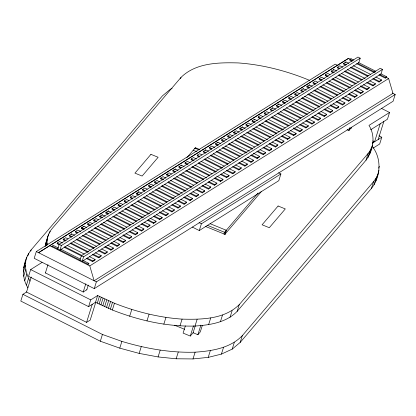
<?xml version="1.0" encoding="UTF-8"?>
<svg xmlns="http://www.w3.org/2000/svg" width="416" height="416" viewBox="0 0 416 416"><rect width="100%" height="100%" fill="white"/><g stroke="black" fill="none" stroke-linecap="round" stroke-linejoin="round"><path stroke-width="0.62" d="M47.273 244.915C46.374 239.101 48.287 233.059 52.099 228.613L180.981 77.418C195.858 62.743 218.556 62.41 238.144 62.925C261.373 64.542 284.154 70.257 305.776 78.801L309.686 80.439M372.585 144.976L370.115 150.748L368.134 153.436L239.252 304.637C224.375 319.311 201.677 319.639 182.088 319.124C158.86 317.512 136.079 311.797 114.457 303.248L97.646 295.542L95.529 302.292L112.341 310.003C138.596 320.33 166.686 326.789 195.016 326.045C209.908 325.031 226.252 322.618 237.136 311.386L366.018 160.191C373.329 150.374 375.856 136.172 368.971 125.403L389.558 112.492L381.477 108.41M27.945 287.893C20.472 276.156 23.072 260.588 31.143 249.902L162.422 95.888L170.404 89.185L172.11 88.395M30.056 281.143C26.021 273.988 23.962 265.174 26.801 257.223M26.77 291.897L22.916 294.315L20.8 301.064L100.318 341.214L119.766 348.145L139.147 353.387L158.075 356.933L176.155 358.784L193.003 358.935L208.218 357.375L221.411 354.11L232.196 349.128L240.178 342.42L371.462 188.406C380.952 176.342 381.836 158.423 372.117 146.182M45.115 246.277L47.642 237.078M370.474 151.726L370.682 150.504M375.799 181.09L378.96 170.394M23.639 267.914L25.756 261.165M27.82 255.913L28.59 253.458M23.312 272.017L25.428 265.268M30.758 251.129L31.143 249.902M23.686 276.26L25.802 269.511M24.747 280.618L26.863 273.868M42.052 262.428L30.67 269.563L28.558 276.312L88.603 306.634L95.836 302.099L90.194 320.102L86.575 322.369L26.53 292.048L31.231 277.046M338.042 65.629L335.15 64.173L36.312 251.56L34.195 258.31L94.245 288.631L393.084 101.239L395.2 94.489L392.314 93.033M26.468 285.069L28.584 278.32M48.641 234.13L45.531 243.828M45.204 246.272L47.128 240.136M49.54 233.147L50.118 231.306M46.301 245.747L47.07 243.292M58.484 248.04L53.321 245.43L52.177 246.147L51.964 246.823L52.728 246.345M45.36 273.062L47.991 264.659M62.41 242.98L59.54 241.53L57.252 242.965L57.039 243.641L59.332 244.8M57.736 248.955L59.145 244.457L357.989 57.065L360.209 58.188L358.8 62.691L59.961 250.078L61.37 245.575L360.209 58.188M65.432 240.978L63.133 239.819L63.346 239.143L65.634 237.708L67.933 238.867M74.604 235.331L71.734 233.886L69.446 235.321L69.233 235.997L71.526 237.156M71.521 234.562L71.734 233.886M80.699 231.509L77.834 230.064L75.54 231.499L75.332 232.17L77.054 233.043M83.725 229.507L81.427 228.348L81.64 227.672L83.928 226.236L86.798 227.687M83.715 226.912L83.928 226.236M92.321 223.574L90.028 222.414L87.734 223.85L87.526 224.526L89.82 225.685M79.976 260.182L81.385 255.684L380.224 68.297L382.45 69.415L381.04 73.918L82.202 261.305L83.611 256.807L382.45 69.415M98.42 219.752L96.122 218.592L93.834 220.028L93.621 220.704L95.919 221.863M101.442 217.75L99.72 216.876L99.928 216.206L102.222 214.765L105.092 216.216M102.008 215.441L102.222 214.765M88.904 263.396L87.76 264.113L87.547 264.789L88.691 264.072L88.904 263.396L83.164 260.499M108.113 214.214L105.815 213.054L106.028 212.378L108.316 210.943L111.186 212.394M108.108 211.619L108.316 210.943M86.31 258.419L92.622 261.607L92.836 260.931L95.124 259.496L89.383 256.599M83.169 292.152L85.8 283.748M95.124 259.496L94.91 260.172L92.622 261.607M117.286 208.572L114.416 207.121L112.128 208.556L111.914 209.232L114.208 210.392M86.783 289.884L88.286 285.085M92.404 254.597L98.717 257.785L98.93 257.109L101.218 255.674L95.482 252.777M101.218 255.674L101.01 256.35L98.717 257.785M122.808 204.459L120.51 203.299L118.222 204.734L118.009 205.41L120.307 206.57M98.504 250.775L104.816 253.963L105.03 253.287L107.318 251.852L101.577 248.955M88.603 306.634L90.719 299.879L97.646 295.542M94.245 288.631L96.361 281.876L395.2 94.489M107.318 251.852L107.104 252.528L104.816 253.963M128.903 200.632L126.61 199.472L124.322 200.912L124.108 201.583L126.402 202.743M86.575 322.369L92.217 304.366M104.598 246.953L110.916 250.141L111.124 249.465L113.412 248.03L107.676 245.128M113.412 248.03L113.204 248.7L110.916 250.141M135.574 197.101L132.709 195.65L130.416 197.085L130.208 197.761L132.501 198.921M97.302 303.186L99.414 296.436M110.698 243.126L117.01 246.314L117.224 245.638L119.512 244.202L113.771 241.306M99.096 304.075L101.213 297.326M119.512 244.202L119.298 244.878L117.01 246.314M100.911 304.954L103.028 298.204M138.601 195.099L136.302 193.939L136.516 193.263L138.804 191.828L141.674 193.279M102.757 305.822L104.874 299.073M138.59 192.504L138.804 191.828M116.797 239.304L123.11 242.492L123.318 241.816L125.611 240.38L119.87 237.484M104.624 306.68L106.74 299.931M125.611 240.38L125.398 241.056L123.11 242.492M147.196 189.166L144.903 188.006L142.61 189.441L142.402 190.117L144.695 191.272M106.512 307.528L108.628 300.778M122.892 235.482L129.204 238.67L129.418 237.994L131.706 236.558L125.965 233.662M108.43 308.365L110.547 301.616M180.596 78.645L180.981 77.418M131.706 236.558L131.492 237.234L129.204 238.67M153.868 185.63L150.998 184.179L148.71 185.614L148.496 186.29L150.795 187.45M100.318 341.214L102.435 334.464L22.916 294.315M110.37 309.192L112.486 302.437M128.991 231.655L135.304 234.842L135.512 234.172L137.805 232.736L132.064 229.835M112.341 310.003L114.457 303.248M137.805 232.736L137.592 233.407L135.304 234.842M159.796 181.912L156.926 180.461L154.638 181.901L154.424 182.572L156.723 183.732M135.086 227.833L141.398 231.02L141.612 230.344L143.9 228.909L138.164 226.013M143.9 228.909L143.692 229.585L141.398 231.02M165.896 178.09L163.025 176.639L160.737 178.074L160.524 178.75L162.817 179.91M141.185 224.011L147.498 227.198L147.711 226.522L149.999 225.087L144.258 222.191M149.999 225.087L149.786 225.763L147.498 227.198M168.917 176.088L166.618 174.928L166.832 174.252L169.12 172.817L171.418 173.976M147.28 220.189L153.592 223.376L153.806 222.7L156.094 221.265L149.781 218.078M156.094 221.265L155.886 221.941L153.592 223.376M178.09 170.44L175.219 168.995L172.931 170.43L172.718 171.106L175.011 172.266M175.006 169.671L175.219 168.995M153.379 216.362L159.692 219.549L159.905 218.878L162.193 217.443L156.452 214.542M129.662 316.243L131.778 309.494M119.766 348.145L121.878 341.39C145.595 348.54 170.284 352.934 195.114 352.186C211.806 351.016 230.1 348.26 242.294 335.67L373.573 181.657L376.126 178.1L377.915 174.335M162.193 217.443L161.98 218.114L159.692 219.549M184.184 166.618L181.319 165.168L179.026 166.608L178.818 167.279L180.539 168.152M181.106 165.844L181.319 165.168M159.474 212.54L165.792 215.727L166 215.051L168.293 213.616L162.552 210.72M168.293 213.616L168.08 214.292L165.792 215.727M190.284 162.796L187.413 161.346L185.125 162.781L184.912 163.457L187.21 164.616M165.573 208.718L171.886 211.905L172.099 211.229L174.387 209.794L168.646 206.898M174.387 209.794L174.174 210.47L171.886 211.905M196.378 158.974L193.513 157.524L191.22 158.959L191.012 159.635L193.305 160.794M194.953 148.954L195.338 147.727L199.54 149.432M171.673 204.896L177.986 208.083L178.194 207.407L180.487 205.972L174.746 203.07M180.487 205.972L180.274 206.648L177.986 208.083M201.906 154.861L199.607 153.702L197.319 155.137L197.106 155.813L199.404 156.972M146.947 320.975L149.063 314.22M177.767 201.068L184.08 204.256L184.293 203.585L186.581 202.145L180.84 199.248M139.147 353.387L141.263 346.632M186.581 202.145L186.368 202.821L184.08 204.256M208.577 151.325L205.707 149.874L203.414 151.315L203.206 151.986L205.499 153.145M205.494 150.55L205.707 149.874M183.695 197.35L190.008 200.538L190.221 199.867L192.509 198.432L186.774 195.53M192.509 198.432L192.301 199.103L190.008 200.538M214.672 147.503L211.801 146.052L209.513 147.488L209.3 148.164L211.598 149.323M189.795 193.528L196.108 196.716L196.321 196.04L198.609 194.605L192.868 191.708M198.609 194.605L198.396 195.281L196.108 196.716M220.771 143.681L217.901 142.23L215.613 143.666L215.4 144.342L217.693 145.501M217.688 142.906L217.901 142.23M195.889 189.706L202.202 192.894L202.415 192.218L204.703 190.783L198.968 187.886M204.703 190.783L204.495 191.459L202.202 192.894M163.831 324.184L165.948 317.434M226.294 139.568L223.995 138.408L221.707 139.844L221.494 140.52L223.792 141.674M201.989 185.884L208.302 189.072L208.515 188.396L210.803 186.961L205.062 184.064M210.803 186.961L210.59 187.637L208.302 189.072M158.075 356.933L160.191 350.184M232.965 136.032L230.095 134.581L227.807 136.016L227.594 136.692L229.887 137.852M192.322 227.058L199.264 230.558L201.375 223.808L280.909 173.94L278.595 172.77M208.083 182.057L214.401 185.245L214.609 184.574L216.902 183.139L211.162 180.237M216.902 183.139L216.689 183.81L214.401 185.245M235.986 134.03L233.693 132.87L233.901 132.194L236.194 130.759L239.06 132.21M214.183 178.235L220.496 181.423L220.709 180.747L222.997 179.312L216.684 176.124M222.997 179.312L222.784 179.988L220.496 181.423M242.086 130.208L239.788 129.048L240.001 128.372L242.289 126.937L245.159 128.388M179.972 325.879L182.088 319.124M242.076 127.613L242.289 126.937M220.282 174.413L226.595 177.601L226.803 176.925L229.096 175.49L223.356 172.593M229.096 175.49L228.883 176.166L226.595 177.601M251.254 124.561L248.388 123.115L246.095 124.55L245.887 125.226L248.18 126.381M226.377 170.591L232.69 173.779L232.903 173.103L235.191 171.668L229.45 168.771M185.349 325.915L183.092 333.117L190.294 336.04L193.492 332.285M176.155 358.784L178.272 352.035M235.191 171.668L234.978 172.344L232.69 173.779M257.353 120.739L254.483 119.288L252.195 120.723L251.982 121.399L254.28 122.559M254.275 119.964L254.483 119.288M232.476 166.764L238.789 169.952L238.997 169.281L241.29 167.846L235.55 164.944M241.29 167.846L241.077 168.516L238.789 169.952M262.876 116.626L260.582 115.466L258.289 116.901L258.081 117.577L260.374 118.737M190.294 336.04L193.487 325.842M238.571 162.942L244.884 166.13L245.097 165.454L247.385 164.018L241.649 161.122M195.016 326.045L197.132 319.296M195.161 326.154L193.092 332.753L197.891 334.703L200.294 331.885L202.363 325.286M225.072 234.187L226.299 230.266L210.044 223.668M247.385 164.018L247.177 164.694L244.884 166.13M268.975 112.804L266.677 111.644L264.389 113.079L264.176 113.755L266.474 114.915M244.67 159.12L250.983 162.308L251.196 161.632L253.484 160.196L247.744 157.3M197.891 334.703L200.902 325.104M253.484 160.196L253.271 160.872L250.983 162.308M275.647 109.268L272.776 107.822L270.488 109.257L270.275 109.928L271.996 110.802M193.003 358.935L195.114 352.186M272.563 108.493L272.776 107.822M250.765 155.298L257.078 158.486L257.291 157.81L259.579 156.374L253.266 153.187M259.579 156.374L259.371 157.05L257.078 158.486M281.741 105.446L278.871 103.995L276.583 105.43L276.37 106.106L278.668 107.266M208.603 324.683L210.72 317.933M278.663 104.671L278.871 103.995M256.864 151.471L263.177 154.658L263.39 153.988L265.678 152.547L259.938 149.651M265.678 152.547L265.465 153.223L263.177 154.658M287.841 101.624L284.97 100.173L282.682 101.608L282.469 102.284L284.762 103.444M262.959 147.649L269.277 150.836L269.485 150.16L271.778 148.725L266.037 145.829M271.778 148.725L271.565 149.401L269.277 150.836M293.363 97.51L291.07 96.351L288.777 97.786L288.569 98.462L290.862 99.622M208.218 357.375L210.33 350.626M220.392 321.786L222.503 315.037M269.058 143.827L275.371 147.014L275.584 146.338L277.872 144.903L272.132 142.007M277.872 144.903L277.659 145.579L275.371 147.014M299.463 93.683L297.164 92.529L294.876 93.964L294.663 94.635L296.962 95.794M275.158 140.005L281.471 143.192L281.679 142.516L283.972 141.081L278.231 138.18M283.972 141.081L283.759 141.757L281.471 143.192M306.134 90.152L303.264 88.702L300.971 90.137L300.763 90.813L303.056 91.972M230.017 317.356L232.133 310.606M303.051 89.378L303.264 88.702M281.252 136.178L287.565 139.365L287.778 138.694L290.066 137.254L283.754 134.066M221.411 354.11L223.527 347.36M290.066 137.254L289.858 137.93L287.565 139.365M309.156 88.15L306.857 86.991L307.07 86.315L309.358 84.88L312.229 86.33M237.136 311.386L239.252 304.637M280.909 173.94L278.793 180.69L199.264 230.558M309.15 85.556L309.358 84.88M287.352 132.356L293.665 135.543L293.873 134.867L296.166 133.432L290.425 130.536M296.166 133.432L295.953 134.108L293.665 135.543M317.751 82.217L315.458 81.058L313.165 82.493L312.957 83.169L315.25 84.328M293.446 128.534L299.759 131.721L299.972 131.045L302.26 129.61L296.525 126.714M232.196 349.128L234.312 342.373M302.26 129.61L302.052 130.286L299.759 131.721M324.423 78.681L321.552 77.236L319.264 78.671L319.051 79.342L321.35 80.501M299.546 124.712L305.859 127.899L306.072 127.223L308.36 125.788L302.619 122.886M240.178 342.42L242.294 335.67M308.36 125.788L308.147 126.459L305.859 127.899M329.945 74.568L327.652 73.408L325.364 74.844L325.151 75.52L327.444 76.679M305.64 120.884L311.953 124.072L312.166 123.396L314.454 121.961L308.719 119.064M314.454 121.961L314.246 122.637L311.953 124.072M336.617 71.037L333.746 69.586L331.458 71.022L331.245 71.698L333.544 72.857M333.538 70.262L333.746 69.586M311.74 117.062L318.053 120.25L318.266 119.574L320.554 118.139L314.813 115.242M320.554 118.139L320.341 118.815L318.053 120.25M342.716 67.21L339.846 65.764L337.558 67.2L337.345 67.876L339.066 68.744M317.834 113.24L324.152 116.428L324.36 115.752L326.654 114.317L320.913 111.42M326.654 114.317L326.44 114.993L324.152 116.428M348.811 63.388L345.946 61.937L343.652 63.378L343.444 64.048L345.738 65.208M345.732 62.613L345.946 61.937M323.934 109.418L330.247 112.606L330.46 111.93L332.748 110.495L327.007 107.593M332.748 110.495L332.535 111.166L330.247 112.606M353.886 60.206L351.016 58.76L349.872 59.478L349.658 60.154L351.957 61.313M350.802 59.436L351.016 58.76M330.034 105.591L336.346 108.779L336.554 108.103L338.848 106.668L333.107 103.771M338.848 106.668L338.634 107.344L336.346 108.779M336.128 101.769L342.441 104.957L342.654 104.281L344.942 102.846L339.201 99.949M344.942 102.846L344.734 103.522L342.441 104.957M342.228 97.947L348.54 101.135L348.748 100.459L351.042 99.024L345.301 96.127M351.042 99.024L350.828 99.7L348.54 101.135M348.322 94.125L354.635 97.313L354.848 96.637L357.136 95.202L350.823 92.014M357.136 95.202L356.928 95.872L354.635 97.313M348.899 130.624L349.84 127.624M354.422 90.298L360.734 93.486L360.948 92.81L363.236 91.374L357.495 88.478M351.114 128.409L351.489 127.208M363.236 91.374L363.022 92.05L360.734 93.486M360.516 86.476L366.829 89.664L367.042 88.988L369.33 87.552L363.594 84.656M369.33 87.552L369.122 88.228L366.829 89.664M366.616 82.654L372.928 85.842L373.142 85.166L375.43 83.73L369.689 80.834M375.43 83.73L375.216 84.406L372.928 85.842M372.71 78.827L379.028 82.014L379.236 81.344L381.529 79.908L375.788 77.007M381.529 79.908L381.316 80.579L379.028 82.014M378.929 74.932L385.242 78.12L385.455 77.444L386.599 76.726L380.858 73.83M386.599 76.726L386.386 77.402L385.242 78.12M366.018 160.191L368.134 153.436M367.999 157.498L370.115 150.748M372.528 143.759L373.105 141.913M369.481 154.674L371.592 147.924M380.214 123.776L374.572 141.778L372.856 140.91M378.186 139.511L383.828 121.508M378.919 135.788L381.8 137.244L379.683 143.993L373.079 148.138M389.558 112.492L387.442 119.241L370.646 129.771M371.462 188.406L373.573 181.657M378.711 168.132L379.288 166.291M374.01 184.85L376.126 178.1M223.99 234.13L224.567 232.3L258.029 193.045M224.952 234.536L226.299 230.266M24.684 263.973L25.709 261.82M186.945 157.576L195.338 147.727M261.217 191.708L224.89 234.328L205.691 226.528M351.348 127.655L348.946 130.473L347.147 129.745M348.582 58.313L38.537 252.684L348.582 58.313L350.319 59.192M63.133 239.819L64.054 239.247M81.427 228.348L82.8 227.49M99.72 216.876L100.636 216.304M105.815 213.054L107.188 212.191M136.302 193.939L137.675 193.076M166.618 174.928L167.539 174.351M233.693 132.87L234.608 132.298M239.788 129.048L241.16 128.185M306.857 86.991L308.23 86.128M89.773 265.912L388.612 78.525L392.974 93.366L94.136 280.758L89.773 265.912L49.743 245.7M86.83 289.734L83.216 292.001L45.406 272.912M372.44 143.114L381.8 137.244M102.435 334.464L121.878 341.39M194.938 148.2L199.155 149.911M193.211 150.228L196.82 151.694M207.111 225.207L224.567 232.3M174.496 325.203L184.694 329.342M358.478 62.525L375.695 71.219M385.71 77.059L388.612 78.525M349.872 59.478L352.742 60.923M357.334 63.242L375.123 72.228M379.714 74.547L385.455 77.444M356.548 63.627L374.338 72.613M353.402 65.707L370.62 74.402M343.652 63.378L346.523 64.823M351.114 67.142L368.332 75.837M373.5 78.442L379.236 81.344M350.329 67.527L367.546 76.222M347.308 69.529L365.097 78.515M337.558 67.2L339.851 68.359M345.02 70.964L362.237 79.659M367.401 82.269L373.142 85.166M344.23 71.349L361.452 80.044M341.208 73.351L358.426 82.046M331.458 71.022L334.329 72.472M338.92 74.792L356.138 83.481M360.729 85.8L367.042 88.988M338.135 75.176L355.352 83.866M335.114 77.178L352.331 85.873M325.364 74.844L328.229 76.294M332.821 78.614L350.615 87.594M355.207 89.913L360.948 92.81M332.036 78.998L349.83 87.979M329.014 81L346.232 89.695M319.264 78.671L322.135 80.116M326.726 82.436L344.516 91.421M349.107 93.735L354.848 96.637M326.513 83.112L343.73 91.806M322.92 84.822L340.709 93.808M313.165 82.493L316.035 83.938M320.627 86.258L337.844 94.952M343.013 97.562L348.748 100.459M319.842 86.642L337.059 95.337M316.82 88.644L334.038 97.339M307.07 86.315L309.941 87.766M314.532 90.085L331.75 98.774M336.913 101.384L342.654 104.281M313.747 90.47L330.964 99.159M310.721 92.472L327.943 101.166M300.971 90.137L303.269 91.296M308.433 93.907L325.65 102.601M330.242 104.915L336.554 108.103M307.648 94.292L324.865 102.986M304.626 96.294L321.844 104.988M294.876 93.964L297.747 95.41M302.338 97.729L319.556 106.423M324.719 109.028L330.46 111.93M301.553 98.114L319.342 107.099M298.527 100.116L315.744 108.81M288.777 97.786L291.647 99.237M296.239 101.551L314.033 110.536M318.625 112.856L324.36 115.752M295.454 101.936L313.248 110.921M292.432 103.943L309.65 112.632M282.682 101.608L285.553 103.059M290.144 105.378L307.362 114.067M312.525 116.678L318.266 119.574M289.354 105.763L307.148 114.743M286.333 107.765L304.127 116.745M276.583 105.43L278.881 106.59M284.045 109.2L301.262 117.894M306.426 120.5L312.166 123.396M283.26 109.585L300.477 118.279M280.238 111.587L298.028 120.572M270.488 109.257L273.354 110.703M277.945 113.022L295.168 121.716M300.331 124.322L306.072 127.223M277.16 113.407L294.954 122.392M274.139 115.409L291.356 124.103M264.389 113.079L267.259 114.53M271.851 116.844L289.068 125.538M293.66 127.858L299.972 131.045M271.066 117.229L288.283 125.923M268.044 119.236L285.262 127.925M258.289 116.901L261.16 118.352M265.751 120.671L283.546 129.652M288.137 131.971L293.873 134.867M264.966 121.056L282.76 130.036M261.945 123.058L279.162 131.752M252.195 120.723L255.065 122.174M259.657 124.493L276.874 133.188M282.038 135.793L287.778 138.694M258.872 124.878L276.661 133.864M255.845 126.88L273.64 135.866M246.095 124.55L248.394 125.71M253.557 128.315L270.774 137.01M275.943 139.62L281.679 142.516M252.772 128.7L269.989 137.394M249.751 130.702L267.54 139.688M240.001 128.372L242.871 129.823M247.463 132.137L264.68 140.832M269.844 143.442L275.584 146.338M246.678 132.527L263.895 141.216M243.651 134.529L260.868 143.218M233.901 132.194L236.772 133.645M241.363 135.964L259.158 144.945M263.749 147.264L269.485 150.16M240.578 136.349L258.372 145.33M237.557 138.351L254.774 147.046M227.807 136.016L230.677 137.467M235.269 139.786L252.486 148.481M257.65 151.086L263.39 153.988M235.056 140.462L252.273 149.157M231.457 142.173L249.252 151.159M221.707 139.844L224.578 141.289M229.169 143.608L246.958 152.594M251.55 154.913L257.291 157.81M228.384 143.993L246.173 152.979M225.363 145.995L242.58 154.69M215.613 143.666L218.478 145.116M223.07 147.43L240.292 156.125M245.456 158.735L251.196 161.632M222.284 147.82L239.502 156.51M219.263 149.822L237.058 158.803M209.513 147.488L211.806 148.647M216.975 151.258L234.192 159.952M239.356 162.557L245.097 165.454M216.19 151.642L233.407 160.337M213.169 153.644L230.386 162.339M203.414 151.315L206.284 152.76M210.876 155.08L228.093 163.774M233.262 166.379L238.997 169.281M210.09 155.464L227.885 164.45M207.069 157.466L224.286 166.161M197.319 155.137L199.612 156.296M204.781 158.902L222.57 167.887M227.162 170.206L232.903 173.103M203.996 159.286L221.785 168.272M200.97 161.288L218.192 169.983M191.22 158.959L194.09 160.41M198.682 162.724L216.476 171.709M221.068 174.028L226.803 176.925M198.468 163.4L215.691 172.094M194.875 165.116L212.092 173.805M185.125 162.781L187.996 164.232M192.587 166.551L209.804 175.245M214.968 177.85L220.709 180.747M191.802 166.936L209.019 175.63M188.776 168.938L206.57 177.918M179.026 166.608L181.324 167.762M186.488 170.373L203.705 179.067M208.874 181.672L214.609 184.574M185.702 170.758L203.492 179.743M182.681 172.76L199.898 181.454M172.931 170.43L175.224 171.59M180.388 174.195L197.61 182.889M202.202 185.208L208.515 188.396M179.603 174.58L196.825 183.274M176.582 176.582L193.799 185.276M166.832 174.252L169.702 175.703M174.294 178.022L192.083 187.002M196.674 189.322L202.415 192.218M173.508 178.407L191.298 187.387M170.487 180.409L187.704 189.103M160.737 178.074L163.602 179.525M168.194 181.844L185.988 190.824M190.58 193.144L196.321 196.04M167.986 182.52L185.203 191.209M164.388 184.231L182.182 193.211M154.638 181.901L157.508 183.347M162.1 185.666L179.317 194.36M184.48 196.966L190.221 199.867M161.314 186.051L179.104 195.036M158.46 187.949L175.677 196.643M148.71 185.614L151.58 187.065M156.172 189.384L173.961 198.364M178.552 200.684L184.293 203.585M155.386 189.769L173.176 198.754M152.36 191.771L170.154 200.756M142.61 189.441L144.908 190.601M150.072 193.206L167.289 201.9M172.458 204.511L178.194 207.407M149.287 193.591L166.504 202.285M146.266 195.593L164.055 204.578M199.066 222.643L201.375 223.808M136.516 193.263L139.386 194.714M143.978 197.028L161.195 205.722M166.358 208.333L172.099 211.229M143.192 197.418L160.982 206.398M140.166 199.42L157.383 208.109M130.416 197.085L132.714 198.245M137.878 200.855L155.095 209.55M159.687 211.864L166 215.051M137.093 201.24L154.31 209.934M134.072 203.242L151.289 211.936M124.322 200.912L127.192 202.358M131.778 204.677L149.573 213.663M154.164 215.977L159.905 218.878M130.993 205.062L148.788 214.048M127.972 207.064L145.189 215.758M118.222 204.734L121.092 206.18M125.684 208.499L143.473 217.485M148.065 219.804L153.806 222.7M124.899 208.884L142.688 217.87M121.878 210.886L139.667 219.872M112.128 208.556L114.993 210.007M119.584 212.326L136.802 221.016M141.97 223.626L147.711 226.522M118.799 212.711L136.016 221.4M115.778 214.713L133.572 223.694M106.028 212.378L108.321 213.538M113.49 216.148L130.707 224.843M135.871 227.448L141.612 230.344M112.705 216.533L129.922 225.228M109.684 218.535L126.901 227.23M99.928 216.206L102.799 217.651M107.39 219.97L124.608 228.665M129.776 231.27L135.512 234.172M106.605 220.355L124.4 229.341M103.584 222.357L120.801 231.052M93.834 220.028L96.704 221.473M101.296 223.792L118.513 232.487M123.105 234.806L129.418 237.994M100.511 224.177L118.3 233.163M97.484 226.179L115.279 235.165M87.734 223.85L90.605 225.3M95.196 227.62L112.991 236.6M117.582 238.919L123.318 241.816M94.411 228.004L112.206 236.985M91.39 230.006L108.607 238.701M81.64 227.672L84.51 229.122M89.102 231.442L106.319 240.136M111.483 242.741L117.224 245.638M88.317 231.826L105.534 240.521M85.29 233.828L103.085 242.814M75.54 231.499L77.839 232.658M83.002 235.264L100.22 243.958M105.383 246.563L111.124 249.465M82.217 235.648L99.434 244.343M79.196 237.65L96.413 246.345M69.446 235.321L72.316 236.766M76.903 239.086L94.125 247.78M98.717 250.099L105.03 253.287M76.118 239.47L93.912 248.456M73.096 241.472L90.314 250.167M63.346 239.143L66.217 240.594M70.808 242.913L88.598 251.893M93.189 254.212L98.93 257.109M70.023 243.298L87.812 252.278M67.002 245.3L84.219 253.994M57.252 242.965L60.117 244.416M64.709 246.735L81.926 255.429M87.095 258.034L92.836 260.931M59.145 244.457L61.37 245.575M81.385 255.684L83.611 256.807M64.501 247.411L81.718 256.1M60.783 249.2L80.298 259.048M52.177 246.147L87.76 264.113M36.312 251.56L96.361 281.876M30.67 269.563L90.719 299.879M150.935 154.346L134.924 173.129L142.126 176.051L158.137 157.269L150.935 154.346M278.106 206.003L262.096 224.786L269.292 227.708L285.303 208.926L278.106 206.003"/></g></svg>
